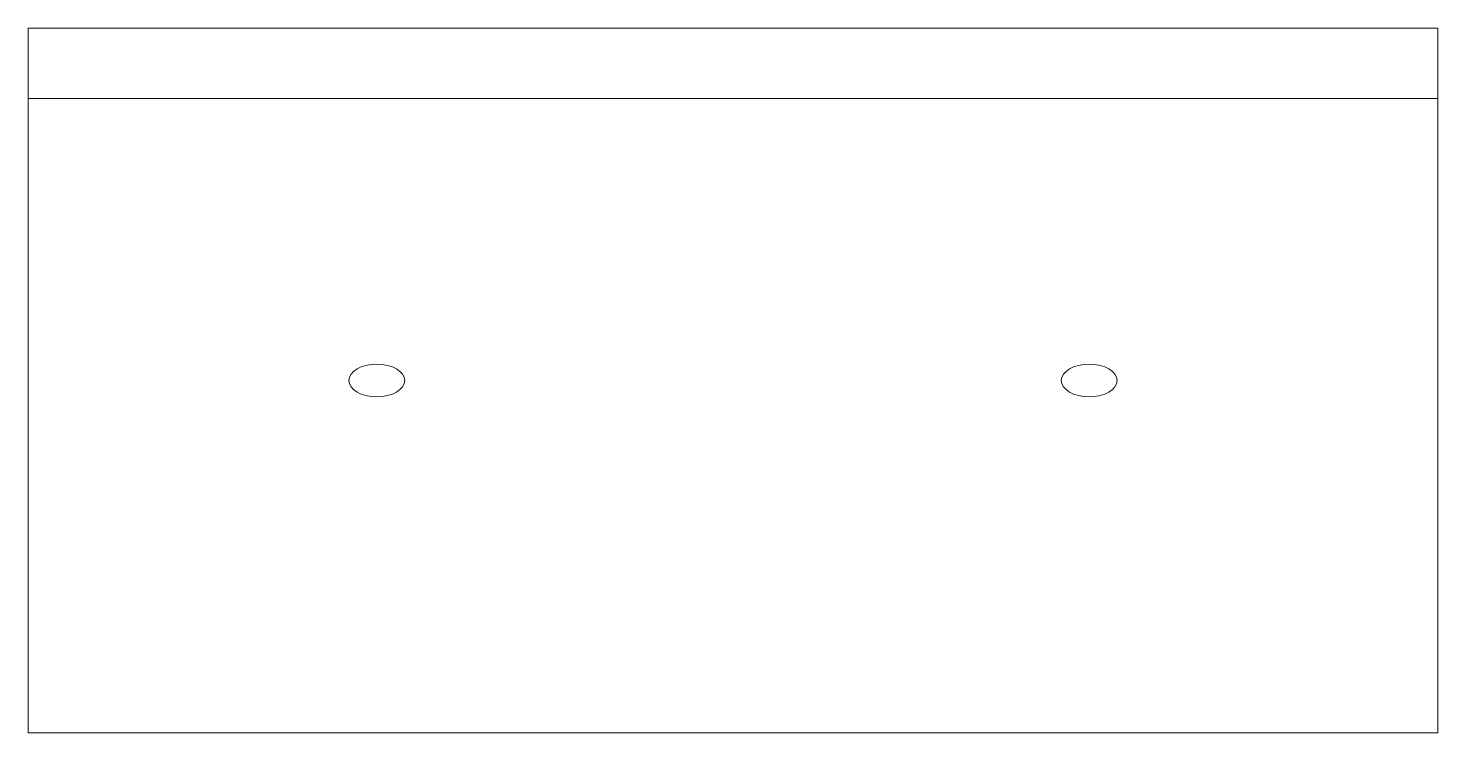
# Model space of a CAD drawing. Header units: metres. Extents: x 0 to 1, y 0 to 0.5.
import ezdxf

# ---------------------------------------------------------------- set-up
doc = ezdxf.new("R2010")
doc.units = ezdxf.units.M

msp = doc.modelspace()

# ---------------------------------------------------------------- linework, layer by layer
at = {"lineweight": 0}
for p, q in [((0, 0.5), (1, 0.5)), ((0, 0), (0, 0.5)), ((1, 0), (1, 0.5)), ((1, 0.45), (0, 0.45)), ((0, 0), (1, 0))]:
    msp.add_line(p, q, dxfattribs=at)
msp.add_ellipse((0.2473, 0.25), major_axis=(0.0198, 0), ratio=0.58363, dxfattribs=at)
at = {"lineweight": 0, "extrusion": (0, 0, -1)}
msp.add_ellipse((0.7527, 0.25), major_axis=(-0.0198, 0), ratio=0.58363, dxfattribs=at)

doc.saveas('drawing.dxf')
